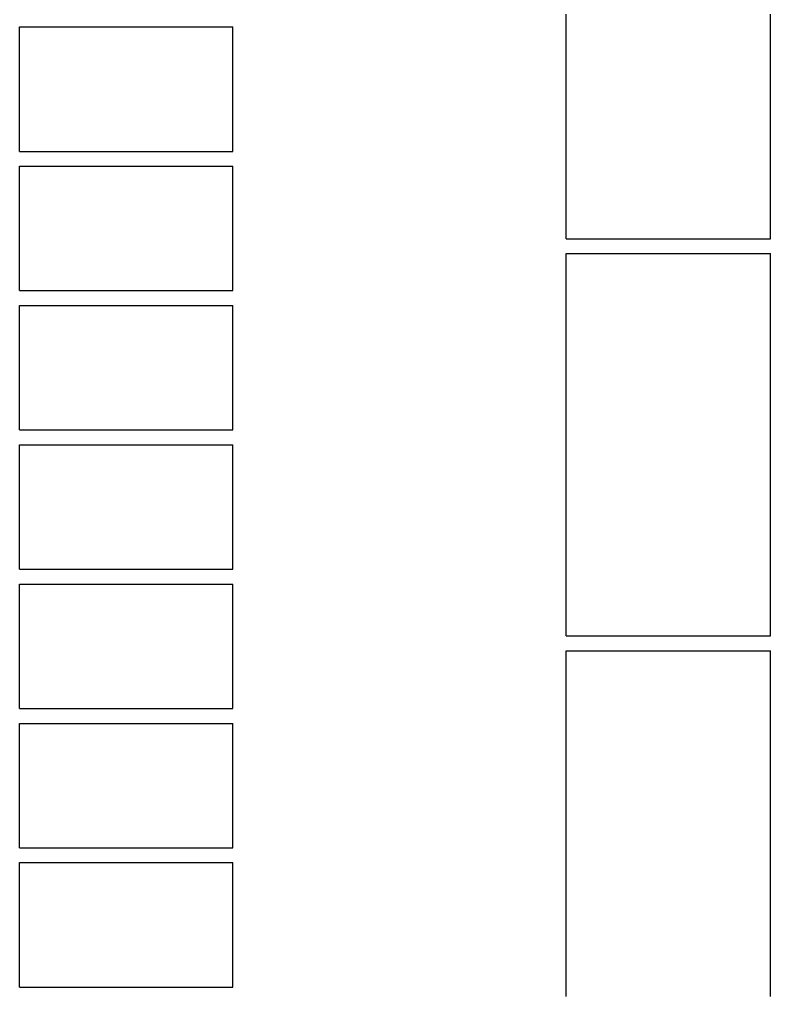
# Model space of a CAD drawing. Header units: metres. Extents: x -45 to 241, y 0 to 388.
# Drawn here: x -45.33 to -19.96, y 134.9 to 167.8 of the extents above; entities that cross this region are included whole.
import ezdxf

# ---------------------------------------------------------------- set-up
doc = ezdxf.new("R2010")
doc.units = ezdxf.units.M

msp = doc.modelspace()

# ---------------------------------------------------------------- linework, layer by layer
for points in [[(-26.868, 160.4), (-26.868, 160.605), (-26.868, 160.81), (-26.868, 161.014), (-26.868, 161.219), (-26.868, 161.424), (-26.868, 161.629), (-26.868, 161.833), (-26.868, 162.038), (-26.868, 162.243), (-26.868, 162.448), (-26.868, 162.652), (-26.868, 162.857), (-26.868, 163.062), (-26.868, 163.267), (-26.868, 163.471), (-26.868, 163.676), (-26.868, 163.881), (-26.868, 164.086), (-26.868, 164.29), (-26.868, 164.495), (-26.868, 164.7), (-26.868, 164.905), (-26.868, 165.11), (-26.868, 165.314), (-26.868, 165.519), (-26.868, 165.724), (-26.868, 165.929), (-26.868, 166.133), (-26.868, 166.338), (-26.868, 166.543), (-26.868, 166.748), (-26.868, 166.952), (-26.868, 167.157), (-26.868, 167.362), (-26.868, 167.567), (-26.868, 167.771), (-26.868, 167.976)], [(-19.964, 160.4), (-19.964, 160.605), (-19.964, 160.81), (-19.964, 161.014), (-19.964, 161.219), (-19.964, 161.424), (-19.964, 161.629), (-19.964, 161.833), (-19.964, 162.038), (-19.964, 162.243), (-19.964, 162.448), (-19.964, 162.652), (-19.964, 162.857), (-19.964, 163.062), (-19.964, 163.267), (-19.964, 163.471), (-19.964, 163.676), (-19.964, 163.881), (-19.964, 164.086), (-19.964, 164.29), (-19.964, 164.495), (-19.964, 164.7), (-19.964, 164.905), (-19.964, 165.11), (-19.964, 165.314), (-19.964, 165.519), (-19.964, 165.724), (-19.964, 165.929), (-19.964, 166.133), (-19.964, 166.338), (-19.964, 166.543), (-19.964, 166.748), (-19.964, 166.952), (-19.964, 167.157), (-19.964, 167.362), (-19.964, 167.567), (-19.964, 167.771), (-19.964, 167.976)], [(-45.325, 163.35), (-45.325, 163.417), (-45.325, 163.483), (-45.325, 163.55), (-45.325, 163.617), (-45.325, 163.683), (-45.325, 163.75), (-45.325, 163.817), (-45.325, 163.883), (-45.325, 163.95), (-45.325, 164.017), (-45.325, 164.083), (-45.325, 164.15), (-45.325, 164.217), (-45.325, 164.283), (-45.325, 164.35), (-45.325, 164.417), (-45.325, 164.483), (-45.325, 164.55), (-45.325, 164.617), (-45.325, 164.683), (-45.325, 164.75), (-45.325, 164.817), (-45.325, 164.883), (-45.325, 164.95), (-45.325, 165.017), (-45.325, 165.083), (-45.325, 165.15), (-45.325, 165.217), (-45.325, 165.283), (-45.325, 165.35), (-45.325, 165.417), (-45.325, 165.483), (-45.325, 165.55), (-45.325, 165.617), (-45.325, 165.683), (-45.325, 165.75), (-45.325, 165.817), (-45.325, 165.883), (-45.325, 165.95), (-45.325, 166.017), (-45.325, 166.083), (-45.325, 166.15), (-45.325, 166.217), (-45.325, 166.283), (-45.325, 166.35), (-45.325, 166.417), (-45.325, 166.483), (-45.325, 166.55), (-45.325, 166.617), (-45.325, 166.683), (-45.325, 166.75), (-45.325, 166.817), (-45.325, 166.883), (-45.325, 166.95), (-45.325, 167.017), (-45.325, 167.083), (-45.325, 167.15), (-45.325, 167.217), (-45.325, 167.283), (-45.325, 167.35), (-45.325, 167.417), (-45.325, 167.483), (-45.325, 167.55)], [(-45.325, 167.55), (-45.211, 167.55), (-45.096, 167.55), (-44.982, 167.55), (-44.868, 167.55), (-44.753, 167.55), (-44.639, 167.55), (-44.525, 167.55), (-44.411, 167.55), (-44.296, 167.55), (-44.182, 167.55), (-44.068, 167.55), (-43.953, 167.55), (-43.839, 167.55), (-43.725, 167.55), (-43.61, 167.55), (-43.496, 167.55), (-43.382, 167.55), (-43.267, 167.55), (-43.153, 167.55), (-43.039, 167.55), (-42.924, 167.55), (-42.81, 167.55), (-42.696, 167.55), (-42.581, 167.55), (-42.467, 167.55), (-42.353, 167.55), (-42.238, 167.55), (-42.124, 167.55), (-42.01, 167.55), (-41.895, 167.55), (-41.781, 167.55), (-41.667, 167.55), (-41.552, 167.55), (-41.438, 167.55), (-41.324, 167.55), (-41.209, 167.55), (-41.095, 167.55), (-40.981, 167.55), (-40.866, 167.55), (-40.752, 167.55), (-40.638, 167.55), (-40.523, 167.55), (-40.409, 167.55), (-40.295, 167.55), (-40.18, 167.55), (-40.066, 167.55), (-39.952, 167.55), (-39.838, 167.55), (-39.723, 167.55), (-39.609, 167.55), (-39.495, 167.55), (-39.38, 167.55), (-39.266, 167.55), (-39.152, 167.55), (-39.037, 167.55), (-38.923, 167.55), (-38.809, 167.55), (-38.694, 167.55), (-38.58, 167.55), (-38.466, 167.55), (-38.351, 167.55), (-38.237, 167.55), (-38.123, 167.55)], [(-38.123, 163.35), (-38.123, 163.417), (-38.123, 163.483), (-38.123, 163.55), (-38.123, 163.617), (-38.123, 163.683), (-38.123, 163.75), (-38.123, 163.817), (-38.123, 163.883), (-38.123, 163.95), (-38.123, 164.017), (-38.123, 164.083), (-38.123, 164.15), (-38.123, 164.217), (-38.123, 164.283), (-38.123, 164.35), (-38.123, 164.417), (-38.123, 164.483), (-38.123, 164.55), (-38.123, 164.617), (-38.123, 164.683), (-38.123, 164.75), (-38.123, 164.817), (-38.123, 164.883), (-38.123, 164.95), (-38.123, 165.017), (-38.123, 165.083), (-38.123, 165.15), (-38.123, 165.217), (-38.123, 165.283), (-38.123, 165.35), (-38.123, 165.417), (-38.123, 165.483), (-38.123, 165.55), (-38.123, 165.617), (-38.123, 165.683), (-38.123, 165.75), (-38.123, 165.817), (-38.123, 165.883), (-38.123, 165.95), (-38.123, 166.017), (-38.123, 166.083), (-38.123, 166.15), (-38.123, 166.217), (-38.123, 166.283), (-38.123, 166.35), (-38.123, 166.417), (-38.123, 166.483), (-38.123, 166.55), (-38.123, 166.617), (-38.123, 166.683), (-38.123, 166.75), (-38.123, 166.817), (-38.123, 166.883), (-38.123, 166.95), (-38.123, 167.017), (-38.123, 167.083), (-38.123, 167.15), (-38.123, 167.217), (-38.123, 167.283), (-38.123, 167.35), (-38.123, 167.417), (-38.123, 167.483), (-38.123, 167.55)], [(-45.325, 163.35), (-45.211, 163.35), (-45.096, 163.35), (-44.982, 163.35), (-44.868, 163.35), (-44.753, 163.35), (-44.639, 163.35), (-44.525, 163.35), (-44.411, 163.35), (-44.296, 163.35), (-44.182, 163.35), (-44.068, 163.35), (-43.953, 163.35), (-43.839, 163.35), (-43.725, 163.35), (-43.61, 163.35), (-43.496, 163.35), (-43.382, 163.35), (-43.267, 163.35), (-43.153, 163.35), (-43.039, 163.35), (-42.924, 163.35), (-42.81, 163.35), (-42.696, 163.35), (-42.581, 163.35), (-42.467, 163.35), (-42.353, 163.35), (-42.238, 163.35), (-42.124, 163.35), (-42.01, 163.35), (-41.895, 163.35), (-41.781, 163.35), (-41.667, 163.35), (-41.552, 163.35), (-41.438, 163.35), (-41.324, 163.35), (-41.209, 163.35), (-41.095, 163.35), (-40.981, 163.35), (-40.866, 163.35), (-40.752, 163.35), (-40.638, 163.35), (-40.523, 163.35), (-40.409, 163.35), (-40.295, 163.35), (-40.18, 163.35), (-40.066, 163.35), (-39.952, 163.35), (-39.838, 163.35), (-39.723, 163.35), (-39.609, 163.35), (-39.495, 163.35), (-39.38, 163.35), (-39.266, 163.35), (-39.152, 163.35), (-39.037, 163.35), (-38.923, 163.35), (-38.809, 163.35), (-38.694, 163.35), (-38.58, 163.35), (-38.466, 163.35), (-38.351, 163.35), (-38.237, 163.35), (-38.123, 163.35)], [(-45.325, 158.65), (-45.325, 158.717), (-45.325, 158.783), (-45.325, 158.85), (-45.325, 158.917), (-45.325, 158.983), (-45.325, 159.05), (-45.325, 159.117), (-45.325, 159.183), (-45.325, 159.25), (-45.325, 159.317), (-45.325, 159.383), (-45.325, 159.45), (-45.325, 159.517), (-45.325, 159.583), (-45.325, 159.65), (-45.325, 159.717), (-45.325, 159.783), (-45.325, 159.85), (-45.325, 159.917), (-45.325, 159.983), (-45.325, 160.05), (-45.325, 160.117), (-45.325, 160.183), (-45.325, 160.25), (-45.325, 160.317), (-45.325, 160.383), (-45.325, 160.45), (-45.325, 160.517), (-45.325, 160.583), (-45.325, 160.65), (-45.325, 160.717), (-45.325, 160.783), (-45.325, 160.85), (-45.325, 160.917), (-45.325, 160.983), (-45.325, 161.05), (-45.325, 161.117), (-45.325, 161.183), (-45.325, 161.25), (-45.325, 161.317), (-45.325, 161.383), (-45.325, 161.45), (-45.325, 161.517), (-45.325, 161.583), (-45.325, 161.65), (-45.325, 161.717), (-45.325, 161.783), (-45.325, 161.85), (-45.325, 161.917), (-45.325, 161.983), (-45.325, 162.05), (-45.325, 162.117), (-45.325, 162.183), (-45.325, 162.25), (-45.325, 162.317), (-45.325, 162.383), (-45.325, 162.45), (-45.325, 162.517), (-45.325, 162.583), (-45.325, 162.65), (-45.325, 162.717), (-45.325, 162.783), (-45.325, 162.85)], [(-45.325, 162.85), (-45.211, 162.85), (-45.096, 162.85), (-44.982, 162.85), (-44.868, 162.85), (-44.753, 162.85), (-44.639, 162.85), (-44.525, 162.85), (-44.411, 162.85), (-44.296, 162.85), (-44.182, 162.85), (-44.068, 162.85), (-43.953, 162.85), (-43.839, 162.85), (-43.725, 162.85), (-43.61, 162.85), (-43.496, 162.85), (-43.382, 162.85), (-43.267, 162.85), (-43.153, 162.85), (-43.039, 162.85), (-42.924, 162.85), (-42.81, 162.85), (-42.696, 162.85), (-42.581, 162.85), (-42.467, 162.85), (-42.353, 162.85), (-42.238, 162.85), (-42.124, 162.85), (-42.01, 162.85), (-41.895, 162.85), (-41.781, 162.85), (-41.667, 162.85), (-41.552, 162.85), (-41.438, 162.85), (-41.324, 162.85), (-41.209, 162.85), (-41.095, 162.85), (-40.981, 162.85), (-40.866, 162.85), (-40.752, 162.85), (-40.638, 162.85), (-40.523, 162.85), (-40.409, 162.85), (-40.295, 162.85), (-40.18, 162.85), (-40.066, 162.85), (-39.952, 162.85), (-39.838, 162.85), (-39.723, 162.85), (-39.609, 162.85), (-39.495, 162.85), (-39.38, 162.85), (-39.266, 162.85), (-39.152, 162.85), (-39.037, 162.85), (-38.923, 162.85), (-38.809, 162.85), (-38.694, 162.85), (-38.58, 162.85), (-38.466, 162.85), (-38.351, 162.85), (-38.237, 162.85), (-38.123, 162.85)], [(-38.123, 158.65), (-38.123, 158.717), (-38.123, 158.783), (-38.123, 158.85), (-38.123, 158.917), (-38.123, 158.983), (-38.123, 159.05), (-38.123, 159.117), (-38.123, 159.183), (-38.123, 159.25), (-38.123, 159.317), (-38.123, 159.383), (-38.123, 159.45), (-38.123, 159.517), (-38.123, 159.583), (-38.123, 159.65), (-38.123, 159.717), (-38.123, 159.783), (-38.123, 159.85), (-38.123, 159.917), (-38.123, 159.983), (-38.123, 160.05), (-38.123, 160.117), (-38.123, 160.183), (-38.123, 160.25), (-38.123, 160.317), (-38.123, 160.383), (-38.123, 160.45), (-38.123, 160.517), (-38.123, 160.583), (-38.123, 160.65), (-38.123, 160.717), (-38.123, 160.783), (-38.123, 160.85), (-38.123, 160.917), (-38.123, 160.983), (-38.123, 161.05), (-38.123, 161.117), (-38.123, 161.183), (-38.123, 161.25), (-38.123, 161.317), (-38.123, 161.383), (-38.123, 161.45), (-38.123, 161.517), (-38.123, 161.583), (-38.123, 161.65), (-38.123, 161.717), (-38.123, 161.783), (-38.123, 161.85), (-38.123, 161.917), (-38.123, 161.983), (-38.123, 162.05), (-38.123, 162.117), (-38.123, 162.183), (-38.123, 162.25), (-38.123, 162.317), (-38.123, 162.383), (-38.123, 162.45), (-38.123, 162.517), (-38.123, 162.583), (-38.123, 162.65), (-38.123, 162.717), (-38.123, 162.783), (-38.123, 162.85)], [(-26.868, 160.4), (-26.758, 160.4), (-26.649, 160.4), (-26.539, 160.4), (-26.429, 160.4), (-26.32, 160.4), (-26.21, 160.4), (-26.101, 160.4), (-25.991, 160.4), (-25.881, 160.4), (-25.772, 160.4), (-25.662, 160.4), (-25.553, 160.4), (-25.443, 160.4), (-25.333, 160.4), (-25.224, 160.4), (-25.114, 160.4), (-25.005, 160.4), (-24.895, 160.4), (-24.786, 160.4), (-24.676, 160.4), (-24.566, 160.4), (-24.457, 160.4), (-24.347, 160.4), (-24.238, 160.4), (-24.128, 160.4), (-24.018, 160.4), (-23.909, 160.4), (-23.799, 160.4), (-23.69, 160.4), (-23.58, 160.4), (-23.47, 160.4), (-23.361, 160.4), (-23.251, 160.4), (-23.142, 160.4), (-23.032, 160.4), (-22.923, 160.4), (-22.813, 160.4), (-22.703, 160.4), (-22.594, 160.4), (-22.484, 160.4), (-22.375, 160.4), (-22.265, 160.4), (-22.155, 160.4), (-22.046, 160.4), (-21.936, 160.4), (-21.827, 160.4), (-21.717, 160.4), (-21.607, 160.4), (-21.498, 160.4), (-21.388, 160.4), (-21.279, 160.4), (-21.169, 160.4), (-21.06, 160.4), (-20.95, 160.4), (-20.84, 160.4), (-20.731, 160.4), (-20.621, 160.4), (-20.512, 160.4), (-20.402, 160.4), (-20.292, 160.4), (-20.183, 160.4), (-20.073, 160.4), (-19.964, 160.4)], [(-26.868, 147), (-26.868, 147.205), (-26.868, 147.41), (-26.868, 147.614), (-26.868, 147.819), (-26.868, 148.024), (-26.868, 148.229), (-26.868, 148.433), (-26.868, 148.638), (-26.868, 148.843), (-26.868, 149.048), (-26.868, 149.252), (-26.868, 149.457), (-26.868, 149.662), (-26.868, 149.867), (-26.868, 150.071), (-26.868, 150.276), (-26.868, 150.481), (-26.868, 150.686), (-26.868, 150.89), (-26.868, 151.095), (-26.868, 151.3), (-26.868, 151.505), (-26.868, 151.71), (-26.868, 151.914), (-26.868, 152.119), (-26.868, 152.324), (-26.868, 152.529), (-26.868, 152.733), (-26.868, 152.938), (-26.868, 153.143), (-26.868, 153.348), (-26.868, 153.552), (-26.868, 153.757), (-26.868, 153.962), (-26.868, 154.167), (-26.868, 154.371), (-26.868, 154.576), (-26.868, 154.781), (-26.868, 154.986), (-26.868, 155.19), (-26.868, 155.395), (-26.868, 155.6), (-26.868, 155.805), (-26.868, 156.01), (-26.868, 156.214), (-26.868, 156.419), (-26.868, 156.624), (-26.868, 156.829), (-26.868, 157.033), (-26.868, 157.238), (-26.868, 157.443), (-26.868, 157.648), (-26.868, 157.852), (-26.868, 158.057), (-26.868, 158.262), (-26.868, 158.467), (-26.868, 158.671), (-26.868, 158.876), (-26.868, 159.081), (-26.868, 159.286), (-26.868, 159.49), (-26.868, 159.695), (-26.868, 159.9)], [(-26.868, 159.9), (-26.758, 159.9), (-26.649, 159.9), (-26.539, 159.9), (-26.429, 159.9), (-26.32, 159.9), (-26.21, 159.9), (-26.101, 159.9), (-25.991, 159.9), (-25.881, 159.9), (-25.772, 159.9), (-25.662, 159.9), (-25.553, 159.9), (-25.443, 159.9), (-25.333, 159.9), (-25.224, 159.9), (-25.114, 159.9), (-25.005, 159.9), (-24.895, 159.9), (-24.786, 159.9), (-24.676, 159.9), (-24.566, 159.9), (-24.457, 159.9), (-24.347, 159.9), (-24.238, 159.9), (-24.128, 159.9), (-24.018, 159.9), (-23.909, 159.9), (-23.799, 159.9), (-23.69, 159.9), (-23.58, 159.9), (-23.47, 159.9), (-23.361, 159.9), (-23.251, 159.9), (-23.142, 159.9), (-23.032, 159.9), (-22.923, 159.9), (-22.813, 159.9), (-22.703, 159.9), (-22.594, 159.9), (-22.484, 159.9), (-22.375, 159.9), (-22.265, 159.9), (-22.155, 159.9), (-22.046, 159.9), (-21.936, 159.9), (-21.827, 159.9), (-21.717, 159.9), (-21.607, 159.9), (-21.498, 159.9), (-21.388, 159.9), (-21.279, 159.9), (-21.169, 159.9), (-21.06, 159.9), (-20.95, 159.9), (-20.84, 159.9), (-20.731, 159.9), (-20.621, 159.9), (-20.512, 159.9), (-20.402, 159.9), (-20.292, 159.9), (-20.183, 159.9), (-20.073, 159.9), (-19.964, 159.9)], [(-19.964, 147), (-19.964, 147.205), (-19.964, 147.41), (-19.964, 147.614), (-19.964, 147.819), (-19.964, 148.024), (-19.964, 148.229), (-19.964, 148.433), (-19.964, 148.638), (-19.964, 148.843), (-19.964, 149.048), (-19.964, 149.252), (-19.964, 149.457), (-19.964, 149.662), (-19.964, 149.867), (-19.964, 150.071), (-19.964, 150.276), (-19.964, 150.481), (-19.964, 150.686), (-19.964, 150.89), (-19.964, 151.095), (-19.964, 151.3), (-19.964, 151.505), (-19.964, 151.71), (-19.964, 151.914), (-19.964, 152.119), (-19.964, 152.324), (-19.964, 152.529), (-19.964, 152.733), (-19.964, 152.938), (-19.964, 153.143), (-19.964, 153.348), (-19.964, 153.552), (-19.964, 153.757), (-19.964, 153.962), (-19.964, 154.167), (-19.964, 154.371), (-19.964, 154.576), (-19.964, 154.781), (-19.964, 154.986), (-19.964, 155.19), (-19.964, 155.395), (-19.964, 155.6), (-19.964, 155.805), (-19.964, 156.01), (-19.964, 156.214), (-19.964, 156.419), (-19.964, 156.624), (-19.964, 156.829), (-19.964, 157.033), (-19.964, 157.238), (-19.964, 157.443), (-19.964, 157.648), (-19.964, 157.852), (-19.964, 158.057), (-19.964, 158.262), (-19.964, 158.467), (-19.964, 158.671), (-19.964, 158.876), (-19.964, 159.081), (-19.964, 159.286), (-19.964, 159.49), (-19.964, 159.695), (-19.964, 159.9)], [(-45.325, 158.65), (-45.211, 158.65), (-45.096, 158.65), (-44.982, 158.65), (-44.868, 158.65), (-44.753, 158.65), (-44.639, 158.65), (-44.525, 158.65), (-44.411, 158.65), (-44.296, 158.65), (-44.182, 158.65), (-44.068, 158.65), (-43.953, 158.65), (-43.839, 158.65), (-43.725, 158.65), (-43.61, 158.65), (-43.496, 158.65), (-43.382, 158.65), (-43.267, 158.65), (-43.153, 158.65), (-43.039, 158.65), (-42.924, 158.65), (-42.81, 158.65), (-42.696, 158.65), (-42.581, 158.65), (-42.467, 158.65), (-42.353, 158.65), (-42.238, 158.65), (-42.124, 158.65), (-42.01, 158.65), (-41.895, 158.65), (-41.781, 158.65), (-41.667, 158.65), (-41.552, 158.65), (-41.438, 158.65), (-41.324, 158.65), (-41.209, 158.65), (-41.095, 158.65), (-40.981, 158.65), (-40.866, 158.65), (-40.752, 158.65), (-40.638, 158.65), (-40.523, 158.65), (-40.409, 158.65), (-40.295, 158.65), (-40.18, 158.65), (-40.066, 158.65), (-39.952, 158.65), (-39.838, 158.65), (-39.723, 158.65), (-39.609, 158.65), (-39.495, 158.65), (-39.38, 158.65), (-39.266, 158.65), (-39.152, 158.65), (-39.037, 158.65), (-38.923, 158.65), (-38.809, 158.65), (-38.694, 158.65), (-38.58, 158.65), (-38.466, 158.65), (-38.351, 158.65), (-38.237, 158.65), (-38.123, 158.65)], [(-45.325, 153.95), (-45.325, 154.017), (-45.325, 154.083), (-45.325, 154.15), (-45.325, 154.217), (-45.325, 154.283), (-45.325, 154.35), (-45.325, 154.417), (-45.325, 154.483), (-45.325, 154.55), (-45.325, 154.617), (-45.325, 154.683), (-45.325, 154.75), (-45.325, 154.817), (-45.325, 154.883), (-45.325, 154.95), (-45.325, 155.017), (-45.325, 155.083), (-45.325, 155.15), (-45.325, 155.217), (-45.325, 155.283), (-45.325, 155.35), (-45.325, 155.417), (-45.325, 155.483), (-45.325, 155.55), (-45.325, 155.617), (-45.325, 155.683), (-45.325, 155.75), (-45.325, 155.817), (-45.325, 155.883), (-45.325, 155.95), (-45.325, 156.017), (-45.325, 156.083), (-45.325, 156.15), (-45.325, 156.217), (-45.325, 156.283), (-45.325, 156.35), (-45.325, 156.417), (-45.325, 156.483), (-45.325, 156.55), (-45.325, 156.617), (-45.325, 156.683), (-45.325, 156.75), (-45.325, 156.817), (-45.325, 156.883), (-45.325, 156.95), (-45.325, 157.017), (-45.325, 157.083), (-45.325, 157.15), (-45.325, 157.217), (-45.325, 157.283), (-45.325, 157.35), (-45.325, 157.417), (-45.325, 157.483), (-45.325, 157.55), (-45.325, 157.617), (-45.325, 157.683), (-45.325, 157.75), (-45.325, 157.817), (-45.325, 157.883), (-45.325, 157.95), (-45.325, 158.017), (-45.325, 158.083), (-45.325, 158.15)], [(-45.325, 158.15), (-45.211, 158.15), (-45.096, 158.15), (-44.982, 158.15), (-44.868, 158.15), (-44.753, 158.15), (-44.639, 158.15), (-44.525, 158.15), (-44.411, 158.15), (-44.296, 158.15), (-44.182, 158.15), (-44.068, 158.15), (-43.953, 158.15), (-43.839, 158.15), (-43.725, 158.15), (-43.61, 158.15), (-43.496, 158.15), (-43.382, 158.15), (-43.267, 158.15), (-43.153, 158.15), (-43.039, 158.15), (-42.924, 158.15), (-42.81, 158.15), (-42.696, 158.15), (-42.581, 158.15), (-42.467, 158.15), (-42.353, 158.15), (-42.238, 158.15), (-42.124, 158.15), (-42.01, 158.15), (-41.895, 158.15), (-41.781, 158.15), (-41.667, 158.15), (-41.552, 158.15), (-41.438, 158.15), (-41.324, 158.15), (-41.209, 158.15), (-41.095, 158.15), (-40.981, 158.15), (-40.866, 158.15), (-40.752, 158.15), (-40.638, 158.15), (-40.523, 158.15), (-40.409, 158.15), (-40.295, 158.15), (-40.18, 158.15), (-40.066, 158.15), (-39.952, 158.15), (-39.838, 158.15), (-39.723, 158.15), (-39.609, 158.15), (-39.495, 158.15), (-39.38, 158.15), (-39.266, 158.15), (-39.152, 158.15), (-39.037, 158.15), (-38.923, 158.15), (-38.809, 158.15), (-38.694, 158.15), (-38.58, 158.15), (-38.466, 158.15), (-38.351, 158.15), (-38.237, 158.15), (-38.123, 158.15)], [(-38.123, 153.95), (-38.123, 154.017), (-38.123, 154.083), (-38.123, 154.15), (-38.123, 154.217), (-38.123, 154.283), (-38.123, 154.35), (-38.123, 154.417), (-38.123, 154.483), (-38.123, 154.55), (-38.123, 154.617), (-38.123, 154.683), (-38.123, 154.75), (-38.123, 154.817), (-38.123, 154.883), (-38.123, 154.95), (-38.123, 155.017), (-38.123, 155.083), (-38.123, 155.15), (-38.123, 155.217), (-38.123, 155.283), (-38.123, 155.35), (-38.123, 155.417), (-38.123, 155.483), (-38.123, 155.55), (-38.123, 155.617), (-38.123, 155.683), (-38.123, 155.75), (-38.123, 155.817), (-38.123, 155.883), (-38.123, 155.95), (-38.123, 156.017), (-38.123, 156.083), (-38.123, 156.15), (-38.123, 156.217), (-38.123, 156.283), (-38.123, 156.35), (-38.123, 156.417), (-38.123, 156.483), (-38.123, 156.55), (-38.123, 156.617), (-38.123, 156.683), (-38.123, 156.75), (-38.123, 156.817), (-38.123, 156.883), (-38.123, 156.95), (-38.123, 157.017), (-38.123, 157.083), (-38.123, 157.15), (-38.123, 157.217), (-38.123, 157.283), (-38.123, 157.35), (-38.123, 157.417), (-38.123, 157.483), (-38.123, 157.55), (-38.123, 157.617), (-38.123, 157.683), (-38.123, 157.75), (-38.123, 157.817), (-38.123, 157.883), (-38.123, 157.95), (-38.123, 158.017), (-38.123, 158.083), (-38.123, 158.15)], [(-45.325, 153.95), (-45.211, 153.95), (-45.096, 153.95), (-44.982, 153.95), (-44.868, 153.95), (-44.753, 153.95), (-44.639, 153.95), (-44.525, 153.95), (-44.411, 153.95), (-44.296, 153.95), (-44.182, 153.95), (-44.068, 153.95), (-43.953, 153.95), (-43.839, 153.95), (-43.725, 153.95), (-43.61, 153.95), (-43.496, 153.95), (-43.382, 153.95), (-43.267, 153.95), (-43.153, 153.95), (-43.039, 153.95), (-42.924, 153.95), (-42.81, 153.95), (-42.696, 153.95), (-42.581, 153.95), (-42.467, 153.95), (-42.353, 153.95), (-42.238, 153.95), (-42.124, 153.95), (-42.01, 153.95), (-41.895, 153.95), (-41.781, 153.95), (-41.667, 153.95), (-41.552, 153.95), (-41.438, 153.95), (-41.324, 153.95), (-41.209, 153.95), (-41.095, 153.95), (-40.981, 153.95), (-40.866, 153.95), (-40.752, 153.95), (-40.638, 153.95), (-40.523, 153.95), (-40.409, 153.95), (-40.295, 153.95), (-40.18, 153.95), (-40.066, 153.95), (-39.952, 153.95), (-39.838, 153.95), (-39.723, 153.95), (-39.609, 153.95), (-39.495, 153.95), (-39.38, 153.95), (-39.266, 153.95), (-39.152, 153.95), (-39.037, 153.95), (-38.923, 153.95), (-38.809, 153.95), (-38.694, 153.95), (-38.58, 153.95), (-38.466, 153.95), (-38.351, 153.95), (-38.237, 153.95), (-38.123, 153.95)], [(-45.325, 149.25), (-45.325, 149.317), (-45.325, 149.383), (-45.325, 149.45), (-45.325, 149.517), (-45.325, 149.583), (-45.325, 149.65), (-45.325, 149.717), (-45.325, 149.783), (-45.325, 149.85), (-45.325, 149.917), (-45.325, 149.983), (-45.325, 150.05), (-45.325, 150.117), (-45.325, 150.183), (-45.325, 150.25), (-45.325, 150.317), (-45.325, 150.383), (-45.325, 150.45), (-45.325, 150.517), (-45.325, 150.583), (-45.325, 150.65), (-45.325, 150.717), (-45.325, 150.783), (-45.325, 150.85), (-45.325, 150.917), (-45.325, 150.983), (-45.325, 151.05), (-45.325, 151.117), (-45.325, 151.183), (-45.325, 151.25), (-45.325, 151.317), (-45.325, 151.383), (-45.325, 151.45), (-45.325, 151.517), (-45.325, 151.583), (-45.325, 151.65), (-45.325, 151.717), (-45.325, 151.783), (-45.325, 151.85), (-45.325, 151.917), (-45.325, 151.983), (-45.325, 152.05), (-45.325, 152.117), (-45.325, 152.183), (-45.325, 152.25), (-45.325, 152.317), (-45.325, 152.383), (-45.325, 152.45), (-45.325, 152.517), (-45.325, 152.583), (-45.325, 152.65), (-45.325, 152.717), (-45.325, 152.783), (-45.325, 152.85), (-45.325, 152.917), (-45.325, 152.983), (-45.325, 153.05), (-45.325, 153.117), (-45.325, 153.183), (-45.325, 153.25), (-45.325, 153.317), (-45.325, 153.383), (-45.325, 153.45)], [(-45.325, 153.45), (-45.211, 153.45), (-45.096, 153.45), (-44.982, 153.45), (-44.868, 153.45), (-44.753, 153.45), (-44.639, 153.45), (-44.525, 153.45), (-44.411, 153.45), (-44.296, 153.45), (-44.182, 153.45), (-44.068, 153.45), (-43.953, 153.45), (-43.839, 153.45), (-43.725, 153.45), (-43.61, 153.45), (-43.496, 153.45), (-43.382, 153.45), (-43.267, 153.45), (-43.153, 153.45), (-43.039, 153.45), (-42.924, 153.45), (-42.81, 153.45), (-42.696, 153.45), (-42.581, 153.45), (-42.467, 153.45), (-42.353, 153.45), (-42.238, 153.45), (-42.124, 153.45), (-42.01, 153.45), (-41.895, 153.45), (-41.781, 153.45), (-41.667, 153.45), (-41.552, 153.45), (-41.438, 153.45), (-41.324, 153.45), (-41.209, 153.45), (-41.095, 153.45), (-40.981, 153.45), (-40.866, 153.45), (-40.752, 153.45), (-40.638, 153.45), (-40.523, 153.45), (-40.409, 153.45), (-40.295, 153.45), (-40.18, 153.45), (-40.066, 153.45), (-39.952, 153.45), (-39.838, 153.45), (-39.723, 153.45), (-39.609, 153.45), (-39.495, 153.45), (-39.38, 153.45), (-39.266, 153.45), (-39.152, 153.45), (-39.037, 153.45), (-38.923, 153.45), (-38.809, 153.45), (-38.694, 153.45), (-38.58, 153.45), (-38.466, 153.45), (-38.351, 153.45), (-38.237, 153.45), (-38.123, 153.45)], [(-38.123, 149.25), (-38.123, 149.317), (-38.123, 149.383), (-38.123, 149.45), (-38.123, 149.517), (-38.123, 149.583), (-38.123, 149.65), (-38.123, 149.717), (-38.123, 149.783), (-38.123, 149.85), (-38.123, 149.917), (-38.123, 149.983), (-38.123, 150.05), (-38.123, 150.117), (-38.123, 150.183), (-38.123, 150.25), (-38.123, 150.317), (-38.123, 150.383), (-38.123, 150.45), (-38.123, 150.517), (-38.123, 150.583), (-38.123, 150.65), (-38.123, 150.717), (-38.123, 150.783), (-38.123, 150.85), (-38.123, 150.917), (-38.123, 150.983), (-38.123, 151.05), (-38.123, 151.117), (-38.123, 151.183), (-38.123, 151.25), (-38.123, 151.317), (-38.123, 151.383), (-38.123, 151.45), (-38.123, 151.517), (-38.123, 151.583), (-38.123, 151.65), (-38.123, 151.717), (-38.123, 151.783), (-38.123, 151.85), (-38.123, 151.917), (-38.123, 151.983), (-38.123, 152.05), (-38.123, 152.117), (-38.123, 152.183), (-38.123, 152.25), (-38.123, 152.317), (-38.123, 152.383), (-38.123, 152.45), (-38.123, 152.517), (-38.123, 152.583), (-38.123, 152.65), (-38.123, 152.717), (-38.123, 152.783), (-38.123, 152.85), (-38.123, 152.917), (-38.123, 152.983), (-38.123, 153.05), (-38.123, 153.117), (-38.123, 153.183), (-38.123, 153.25), (-38.123, 153.317), (-38.123, 153.383), (-38.123, 153.45)], [(-45.325, 149.25), (-45.211, 149.25), (-45.096, 149.25), (-44.982, 149.25), (-44.868, 149.25), (-44.753, 149.25), (-44.639, 149.25), (-44.525, 149.25), (-44.411, 149.25), (-44.296, 149.25), (-44.182, 149.25), (-44.068, 149.25), (-43.953, 149.25), (-43.839, 149.25), (-43.725, 149.25), (-43.61, 149.25), (-43.496, 149.25), (-43.382, 149.25), (-43.267, 149.25), (-43.153, 149.25), (-43.039, 149.25), (-42.924, 149.25), (-42.81, 149.25), (-42.696, 149.25), (-42.581, 149.25), (-42.467, 149.25), (-42.353, 149.25), (-42.238, 149.25), (-42.124, 149.25), (-42.01, 149.25), (-41.895, 149.25), (-41.781, 149.25), (-41.667, 149.25), (-41.552, 149.25), (-41.438, 149.25), (-41.324, 149.25), (-41.209, 149.25), (-41.095, 149.25), (-40.981, 149.25), (-40.866, 149.25), (-40.752, 149.25), (-40.638, 149.25), (-40.523, 149.25), (-40.409, 149.25), (-40.295, 149.25), (-40.18, 149.25), (-40.066, 149.25), (-39.952, 149.25), (-39.838, 149.25), (-39.723, 149.25), (-39.609, 149.25), (-39.495, 149.25), (-39.38, 149.25), (-39.266, 149.25), (-39.152, 149.25), (-39.037, 149.25), (-38.923, 149.25), (-38.809, 149.25), (-38.694, 149.25), (-38.58, 149.25), (-38.466, 149.25), (-38.351, 149.25), (-38.237, 149.25), (-38.123, 149.25)], [(-45.325, 144.55), (-45.325, 144.617), (-45.325, 144.683), (-45.325, 144.75), (-45.325, 144.817), (-45.325, 144.883), (-45.325, 144.95), (-45.325, 145.017), (-45.325, 145.083), (-45.325, 145.15), (-45.325, 145.217), (-45.325, 145.283), (-45.325, 145.35), (-45.325, 145.417), (-45.325, 145.483), (-45.325, 145.55), (-45.325, 145.617), (-45.325, 145.683), (-45.325, 145.75), (-45.325, 145.817), (-45.325, 145.883), (-45.325, 145.95), (-45.325, 146.017), (-45.325, 146.083), (-45.325, 146.15), (-45.325, 146.217), (-45.325, 146.283), (-45.325, 146.35), (-45.325, 146.417), (-45.325, 146.483), (-45.325, 146.55), (-45.325, 146.617), (-45.325, 146.683), (-45.325, 146.75), (-45.325, 146.817), (-45.325, 146.883), (-45.325, 146.95), (-45.325, 147.017), (-45.325, 147.083), (-45.325, 147.15), (-45.325, 147.217), (-45.325, 147.283), (-45.325, 147.35), (-45.325, 147.417), (-45.325, 147.483), (-45.325, 147.55), (-45.325, 147.617), (-45.325, 147.683), (-45.325, 147.75), (-45.325, 147.817), (-45.325, 147.883), (-45.325, 147.95), (-45.325, 148.017), (-45.325, 148.083), (-45.325, 148.15), (-45.325, 148.217), (-45.325, 148.283), (-45.325, 148.35), (-45.325, 148.417), (-45.325, 148.483), (-45.325, 148.55), (-45.325, 148.617), (-45.325, 148.683), (-45.325, 148.75)], [(-45.325, 148.75), (-45.211, 148.75), (-45.096, 148.75), (-44.982, 148.75), (-44.868, 148.75), (-44.753, 148.75), (-44.639, 148.75), (-44.525, 148.75), (-44.411, 148.75), (-44.296, 148.75), (-44.182, 148.75), (-44.068, 148.75), (-43.953, 148.75), (-43.839, 148.75), (-43.725, 148.75), (-43.61, 148.75), (-43.496, 148.75), (-43.382, 148.75), (-43.267, 148.75), (-43.153, 148.75), (-43.039, 148.75), (-42.924, 148.75), (-42.81, 148.75), (-42.696, 148.75), (-42.581, 148.75), (-42.467, 148.75), (-42.353, 148.75), (-42.238, 148.75), (-42.124, 148.75), (-42.01, 148.75), (-41.895, 148.75), (-41.781, 148.75), (-41.667, 148.75), (-41.552, 148.75), (-41.438, 148.75), (-41.324, 148.75), (-41.209, 148.75), (-41.095, 148.75), (-40.981, 148.75), (-40.866, 148.75), (-40.752, 148.75), (-40.638, 148.75), (-40.523, 148.75), (-40.409, 148.75), (-40.295, 148.75), (-40.18, 148.75), (-40.066, 148.75), (-39.952, 148.75), (-39.838, 148.75), (-39.723, 148.75), (-39.609, 148.75), (-39.495, 148.75), (-39.38, 148.75), (-39.266, 148.75), (-39.152, 148.75), (-39.037, 148.75), (-38.923, 148.75), (-38.809, 148.75), (-38.694, 148.75), (-38.58, 148.75), (-38.466, 148.75), (-38.351, 148.75), (-38.237, 148.75), (-38.123, 148.75)], [(-38.123, 144.55), (-38.123, 144.617), (-38.123, 144.683), (-38.123, 144.75), (-38.123, 144.817), (-38.123, 144.883), (-38.123, 144.95), (-38.123, 145.017), (-38.123, 145.083), (-38.123, 145.15), (-38.123, 145.217), (-38.123, 145.283), (-38.123, 145.35), (-38.123, 145.417), (-38.123, 145.483), (-38.123, 145.55), (-38.123, 145.617), (-38.123, 145.683), (-38.123, 145.75), (-38.123, 145.817), (-38.123, 145.883), (-38.123, 145.95), (-38.123, 146.017), (-38.123, 146.083), (-38.123, 146.15), (-38.123, 146.217), (-38.123, 146.283), (-38.123, 146.35), (-38.123, 146.417), (-38.123, 146.483), (-38.123, 146.55), (-38.123, 146.617), (-38.123, 146.683), (-38.123, 146.75), (-38.123, 146.817), (-38.123, 146.883), (-38.123, 146.95), (-38.123, 147.017), (-38.123, 147.083), (-38.123, 147.15), (-38.123, 147.217), (-38.123, 147.283), (-38.123, 147.35), (-38.123, 147.417), (-38.123, 147.483), (-38.123, 147.55), (-38.123, 147.617), (-38.123, 147.683), (-38.123, 147.75), (-38.123, 147.817), (-38.123, 147.883), (-38.123, 147.95), (-38.123, 148.017), (-38.123, 148.083), (-38.123, 148.15), (-38.123, 148.217), (-38.123, 148.283), (-38.123, 148.35), (-38.123, 148.417), (-38.123, 148.483), (-38.123, 148.55), (-38.123, 148.617), (-38.123, 148.683), (-38.123, 148.75)], [(-26.868, 147), (-26.758, 147), (-26.649, 147), (-26.539, 147), (-26.429, 147), (-26.32, 147), (-26.21, 147), (-26.101, 147), (-25.991, 147), (-25.881, 147), (-25.772, 147), (-25.662, 147), (-25.553, 147), (-25.443, 147), (-25.333, 147), (-25.224, 147), (-25.114, 147), (-25.005, 147), (-24.895, 147), (-24.786, 147), (-24.676, 147), (-24.566, 147), (-24.457, 147), (-24.347, 147), (-24.238, 147), (-24.128, 147), (-24.018, 147), (-23.909, 147), (-23.799, 147), (-23.69, 147), (-23.58, 147), (-23.47, 147), (-23.361, 147), (-23.251, 147), (-23.142, 147), (-23.032, 147), (-22.923, 147), (-22.813, 147), (-22.703, 147), (-22.594, 147), (-22.484, 147), (-22.375, 147), (-22.265, 147), (-22.155, 147), (-22.046, 147), (-21.936, 147), (-21.827, 147), (-21.717, 147), (-21.607, 147), (-21.498, 147), (-21.388, 147), (-21.279, 147), (-21.169, 147), (-21.06, 147), (-20.95, 147), (-20.84, 147), (-20.731, 147), (-20.621, 147), (-20.512, 147), (-20.402, 147), (-20.292, 147), (-20.183, 147), (-20.073, 147), (-19.964, 147)], [(-26.868, 134.829), (-26.868, 135.033), (-26.868, 135.238), (-26.868, 135.443), (-26.868, 135.648), (-26.868, 135.852), (-26.868, 136.057), (-26.868, 136.262), (-26.868, 136.467), (-26.868, 136.671), (-26.868, 136.876), (-26.868, 137.081), (-26.868, 137.286), (-26.868, 137.49), (-26.868, 137.695), (-26.868, 137.9), (-26.868, 138.105), (-26.868, 138.31), (-26.868, 138.514), (-26.868, 138.719), (-26.868, 138.924), (-26.868, 139.129), (-26.868, 139.333), (-26.868, 139.538), (-26.868, 139.743), (-26.868, 139.948), (-26.868, 140.152), (-26.868, 140.357), (-26.868, 140.562), (-26.868, 140.767), (-26.868, 140.971), (-26.868, 141.176), (-26.868, 141.381), (-26.868, 141.586), (-26.868, 141.79), (-26.868, 141.995), (-26.868, 142.2), (-26.868, 142.405), (-26.868, 142.61), (-26.868, 142.814), (-26.868, 143.019), (-26.868, 143.224), (-26.868, 143.429), (-26.868, 143.633), (-26.868, 143.838), (-26.868, 144.043), (-26.868, 144.248), (-26.868, 144.452), (-26.868, 144.657), (-26.868, 144.862), (-26.868, 145.067), (-26.868, 145.271), (-26.868, 145.476), (-26.868, 145.681), (-26.868, 145.886), (-26.868, 146.09), (-26.868, 146.295), (-26.868, 146.5)], [(-26.868, 146.5), (-26.758, 146.5), (-26.649, 146.5), (-26.539, 146.5), (-26.429, 146.5), (-26.32, 146.5), (-26.21, 146.5), (-26.101, 146.5), (-25.991, 146.5), (-25.881, 146.5), (-25.772, 146.5), (-25.662, 146.5), (-25.553, 146.5), (-25.443, 146.5), (-25.333, 146.5), (-25.224, 146.5), (-25.114, 146.5), (-25.005, 146.5), (-24.895, 146.5), (-24.786, 146.5), (-24.676, 146.5), (-24.566, 146.5), (-24.457, 146.5), (-24.347, 146.5), (-24.238, 146.5), (-24.128, 146.5), (-24.018, 146.5), (-23.909, 146.5), (-23.799, 146.5), (-23.69, 146.5), (-23.58, 146.5), (-23.47, 146.5), (-23.361, 146.5), (-23.251, 146.5), (-23.142, 146.5), (-23.032, 146.5), (-22.923, 146.5), (-22.813, 146.5), (-22.703, 146.5), (-22.594, 146.5), (-22.484, 146.5), (-22.375, 146.5), (-22.265, 146.5), (-22.155, 146.5), (-22.046, 146.5), (-21.936, 146.5), (-21.827, 146.5), (-21.717, 146.5), (-21.607, 146.5), (-21.498, 146.5), (-21.388, 146.5), (-21.279, 146.5), (-21.169, 146.5), (-21.06, 146.5), (-20.95, 146.5), (-20.84, 146.5), (-20.731, 146.5), (-20.621, 146.5), (-20.512, 146.5), (-20.402, 146.5), (-20.292, 146.5), (-20.183, 146.5), (-20.073, 146.5), (-19.964, 146.5)], [(-19.964, 134.829), (-19.964, 135.033), (-19.964, 135.238), (-19.964, 135.443), (-19.964, 135.648), (-19.964, 135.852), (-19.964, 136.057), (-19.964, 136.262), (-19.964, 136.467), (-19.964, 136.671), (-19.964, 136.876), (-19.964, 137.081), (-19.964, 137.286), (-19.964, 137.49), (-19.964, 137.695), (-19.964, 137.9), (-19.964, 138.105), (-19.964, 138.31), (-19.964, 138.514), (-19.964, 138.719), (-19.964, 138.924), (-19.964, 139.129), (-19.964, 139.333), (-19.964, 139.538), (-19.964, 139.743), (-19.964, 139.948), (-19.964, 140.152), (-19.964, 140.357), (-19.964, 140.562), (-19.964, 140.767), (-19.964, 140.971), (-19.964, 141.176), (-19.964, 141.381), (-19.964, 141.586), (-19.964, 141.79), (-19.964, 141.995), (-19.964, 142.2), (-19.964, 142.405), (-19.964, 142.61), (-19.964, 142.814), (-19.964, 143.019), (-19.964, 143.224), (-19.964, 143.429), (-19.964, 143.633), (-19.964, 143.838), (-19.964, 144.043), (-19.964, 144.248), (-19.964, 144.452), (-19.964, 144.657), (-19.964, 144.862), (-19.964, 145.067), (-19.964, 145.271), (-19.964, 145.476), (-19.964, 145.681), (-19.964, 145.886), (-19.964, 146.09), (-19.964, 146.295), (-19.964, 146.5)], [(-45.325, 144.55), (-45.211, 144.55), (-45.096, 144.55), (-44.982, 144.55), (-44.868, 144.55), (-44.753, 144.55), (-44.639, 144.55), (-44.525, 144.55), (-44.411, 144.55), (-44.296, 144.55), (-44.182, 144.55), (-44.068, 144.55), (-43.953, 144.55), (-43.839, 144.55), (-43.725, 144.55), (-43.61, 144.55), (-43.496, 144.55), (-43.382, 144.55), (-43.267, 144.55), (-43.153, 144.55), (-43.039, 144.55), (-42.924, 144.55), (-42.81, 144.55), (-42.696, 144.55), (-42.581, 144.55), (-42.467, 144.55), (-42.353, 144.55), (-42.238, 144.55), (-42.124, 144.55), (-42.01, 144.55), (-41.895, 144.55), (-41.781, 144.55), (-41.667, 144.55), (-41.552, 144.55), (-41.438, 144.55), (-41.324, 144.55), (-41.209, 144.55), (-41.095, 144.55), (-40.981, 144.55), (-40.866, 144.55), (-40.752, 144.55), (-40.638, 144.55), (-40.523, 144.55), (-40.409, 144.55), (-40.295, 144.55), (-40.18, 144.55), (-40.066, 144.55), (-39.952, 144.55), (-39.838, 144.55), (-39.723, 144.55), (-39.609, 144.55), (-39.495, 144.55), (-39.38, 144.55), (-39.266, 144.55), (-39.152, 144.55), (-39.037, 144.55), (-38.923, 144.55), (-38.809, 144.55), (-38.694, 144.55), (-38.58, 144.55), (-38.466, 144.55), (-38.351, 144.55), (-38.237, 144.55), (-38.123, 144.55)], [(-45.325, 139.85), (-45.325, 139.917), (-45.325, 139.983), (-45.325, 140.05), (-45.325, 140.117), (-45.325, 140.183), (-45.325, 140.25), (-45.325, 140.317), (-45.325, 140.383), (-45.325, 140.45), (-45.325, 140.517), (-45.325, 140.583), (-45.325, 140.65), (-45.325, 140.717), (-45.325, 140.783), (-45.325, 140.85), (-45.325, 140.917), (-45.325, 140.983), (-45.325, 141.05), (-45.325, 141.117), (-45.325, 141.183), (-45.325, 141.25), (-45.325, 141.317), (-45.325, 141.383), (-45.325, 141.45), (-45.325, 141.517), (-45.325, 141.583), (-45.325, 141.65), (-45.325, 141.717), (-45.325, 141.783), (-45.325, 141.85), (-45.325, 141.917), (-45.325, 141.983), (-45.325, 142.05), (-45.325, 142.117), (-45.325, 142.183), (-45.325, 142.25), (-45.325, 142.317), (-45.325, 142.383), (-45.325, 142.45), (-45.325, 142.517), (-45.325, 142.583), (-45.325, 142.65), (-45.325, 142.717), (-45.325, 142.783), (-45.325, 142.85), (-45.325, 142.917), (-45.325, 142.983), (-45.325, 143.05), (-45.325, 143.117), (-45.325, 143.183), (-45.325, 143.25), (-45.325, 143.317), (-45.325, 143.383), (-45.325, 143.45), (-45.325, 143.517), (-45.325, 143.583), (-45.325, 143.65), (-45.325, 143.717), (-45.325, 143.783), (-45.325, 143.85), (-45.325, 143.917), (-45.325, 143.983), (-45.325, 144.05)], [(-45.325, 144.05), (-45.211, 144.05), (-45.096, 144.05), (-44.982, 144.05), (-44.868, 144.05), (-44.753, 144.05), (-44.639, 144.05), (-44.525, 144.05), (-44.411, 144.05), (-44.296, 144.05), (-44.182, 144.05), (-44.068, 144.05), (-43.953, 144.05), (-43.839, 144.05), (-43.725, 144.05), (-43.61, 144.05), (-43.496, 144.05), (-43.382, 144.05), (-43.267, 144.05), (-43.153, 144.05), (-43.039, 144.05), (-42.924, 144.05), (-42.81, 144.05), (-42.696, 144.05), (-42.581, 144.05), (-42.467, 144.05), (-42.353, 144.05), (-42.238, 144.05), (-42.124, 144.05), (-42.01, 144.05), (-41.895, 144.05), (-41.781, 144.05), (-41.667, 144.05), (-41.552, 144.05), (-41.438, 144.05), (-41.324, 144.05), (-41.209, 144.05), (-41.095, 144.05), (-40.981, 144.05), (-40.866, 144.05), (-40.752, 144.05), (-40.638, 144.05), (-40.523, 144.05), (-40.409, 144.05), (-40.295, 144.05), (-40.18, 144.05), (-40.066, 144.05), (-39.952, 144.05), (-39.838, 144.05), (-39.723, 144.05), (-39.609, 144.05), (-39.495, 144.05), (-39.38, 144.05), (-39.266, 144.05), (-39.152, 144.05), (-39.037, 144.05), (-38.923, 144.05), (-38.809, 144.05), (-38.694, 144.05), (-38.58, 144.05), (-38.466, 144.05), (-38.351, 144.05), (-38.237, 144.05), (-38.123, 144.05)], [(-38.123, 139.85), (-38.123, 139.917), (-38.123, 139.983), (-38.123, 140.05), (-38.123, 140.117), (-38.123, 140.183), (-38.123, 140.25), (-38.123, 140.317), (-38.123, 140.383), (-38.123, 140.45), (-38.123, 140.517), (-38.123, 140.583), (-38.123, 140.65), (-38.123, 140.717), (-38.123, 140.783), (-38.123, 140.85), (-38.123, 140.917), (-38.123, 140.983), (-38.123, 141.05), (-38.123, 141.117), (-38.123, 141.183), (-38.123, 141.25), (-38.123, 141.317), (-38.123, 141.383), (-38.123, 141.45), (-38.123, 141.517), (-38.123, 141.583), (-38.123, 141.65), (-38.123, 141.717), (-38.123, 141.783), (-38.123, 141.85), (-38.123, 141.917), (-38.123, 141.983), (-38.123, 142.05), (-38.123, 142.117), (-38.123, 142.183), (-38.123, 142.25), (-38.123, 142.317), (-38.123, 142.383), (-38.123, 142.45), (-38.123, 142.517), (-38.123, 142.583), (-38.123, 142.65), (-38.123, 142.717), (-38.123, 142.783), (-38.123, 142.85), (-38.123, 142.917), (-38.123, 142.983), (-38.123, 143.05), (-38.123, 143.117), (-38.123, 143.183), (-38.123, 143.25), (-38.123, 143.317), (-38.123, 143.383), (-38.123, 143.45), (-38.123, 143.517), (-38.123, 143.583), (-38.123, 143.65), (-38.123, 143.717), (-38.123, 143.783), (-38.123, 143.85), (-38.123, 143.917), (-38.123, 143.983), (-38.123, 144.05)], [(-45.325, 139.85), (-45.211, 139.85), (-45.096, 139.85), (-44.982, 139.85), (-44.868, 139.85), (-44.753, 139.85), (-44.639, 139.85), (-44.525, 139.85), (-44.411, 139.85), (-44.296, 139.85), (-44.182, 139.85), (-44.068, 139.85), (-43.953, 139.85), (-43.839, 139.85), (-43.725, 139.85), (-43.61, 139.85), (-43.496, 139.85), (-43.382, 139.85), (-43.267, 139.85), (-43.153, 139.85), (-43.039, 139.85), (-42.924, 139.85), (-42.81, 139.85), (-42.696, 139.85), (-42.581, 139.85), (-42.467, 139.85), (-42.353, 139.85), (-42.238, 139.85), (-42.124, 139.85), (-42.01, 139.85), (-41.895, 139.85), (-41.781, 139.85), (-41.667, 139.85), (-41.552, 139.85), (-41.438, 139.85), (-41.324, 139.85), (-41.209, 139.85), (-41.095, 139.85), (-40.981, 139.85), (-40.866, 139.85), (-40.752, 139.85), (-40.638, 139.85), (-40.523, 139.85), (-40.409, 139.85), (-40.295, 139.85), (-40.18, 139.85), (-40.066, 139.85), (-39.952, 139.85), (-39.838, 139.85), (-39.723, 139.85), (-39.609, 139.85), (-39.495, 139.85), (-39.38, 139.85), (-39.266, 139.85), (-39.152, 139.85), (-39.037, 139.85), (-38.923, 139.85), (-38.809, 139.85), (-38.694, 139.85), (-38.58, 139.85), (-38.466, 139.85), (-38.351, 139.85), (-38.237, 139.85), (-38.123, 139.85)], [(-45.325, 135.15), (-45.325, 135.217), (-45.325, 135.283), (-45.325, 135.35), (-45.325, 135.417), (-45.325, 135.483), (-45.325, 135.55), (-45.325, 135.617), (-45.325, 135.683), (-45.325, 135.75), (-45.325, 135.817), (-45.325, 135.883), (-45.325, 135.95), (-45.325, 136.017), (-45.325, 136.083), (-45.325, 136.15), (-45.325, 136.217), (-45.325, 136.283), (-45.325, 136.35), (-45.325, 136.417), (-45.325, 136.483), (-45.325, 136.55), (-45.325, 136.617), (-45.325, 136.683), (-45.325, 136.75), (-45.325, 136.817), (-45.325, 136.883), (-45.325, 136.95), (-45.325, 137.017), (-45.325, 137.083), (-45.325, 137.15), (-45.325, 137.217), (-45.325, 137.283), (-45.325, 137.35), (-45.325, 137.417), (-45.325, 137.483), (-45.325, 137.55), (-45.325, 137.617), (-45.325, 137.683), (-45.325, 137.75), (-45.325, 137.817), (-45.325, 137.883), (-45.325, 137.95), (-45.325, 138.017), (-45.325, 138.083), (-45.325, 138.15), (-45.325, 138.217), (-45.325, 138.283), (-45.325, 138.35), (-45.325, 138.417), (-45.325, 138.483), (-45.325, 138.55), (-45.325, 138.617), (-45.325, 138.683), (-45.325, 138.75), (-45.325, 138.817), (-45.325, 138.883), (-45.325, 138.95), (-45.325, 139.017), (-45.325, 139.083), (-45.325, 139.15), (-45.325, 139.217), (-45.325, 139.283), (-45.325, 139.35)], [(-45.325, 139.35), (-45.211, 139.35), (-45.096, 139.35), (-44.982, 139.35), (-44.868, 139.35), (-44.753, 139.35), (-44.639, 139.35), (-44.525, 139.35), (-44.411, 139.35), (-44.296, 139.35), (-44.182, 139.35), (-44.068, 139.35), (-43.953, 139.35), (-43.839, 139.35), (-43.725, 139.35), (-43.61, 139.35), (-43.496, 139.35), (-43.382, 139.35), (-43.267, 139.35), (-43.153, 139.35), (-43.039, 139.35), (-42.924, 139.35), (-42.81, 139.35), (-42.696, 139.35), (-42.581, 139.35), (-42.467, 139.35), (-42.353, 139.35), (-42.238, 139.35), (-42.124, 139.35), (-42.01, 139.35), (-41.895, 139.35), (-41.781, 139.35), (-41.667, 139.35), (-41.552, 139.35), (-41.438, 139.35), (-41.324, 139.35), (-41.209, 139.35), (-41.095, 139.35), (-40.981, 139.35), (-40.866, 139.35), (-40.752, 139.35), (-40.638, 139.35), (-40.523, 139.35), (-40.409, 139.35), (-40.295, 139.35), (-40.18, 139.35), (-40.066, 139.35), (-39.952, 139.35), (-39.838, 139.35), (-39.723, 139.35), (-39.609, 139.35), (-39.495, 139.35), (-39.38, 139.35), (-39.266, 139.35), (-39.152, 139.35), (-39.037, 139.35), (-38.923, 139.35), (-38.809, 139.35), (-38.694, 139.35), (-38.58, 139.35), (-38.466, 139.35), (-38.351, 139.35), (-38.237, 139.35), (-38.123, 139.35)], [(-38.123, 135.15), (-38.123, 135.217), (-38.123, 135.283), (-38.123, 135.35), (-38.123, 135.417), (-38.123, 135.483), (-38.123, 135.55), (-38.123, 135.617), (-38.123, 135.683), (-38.123, 135.75), (-38.123, 135.817), (-38.123, 135.883), (-38.123, 135.95), (-38.123, 136.017), (-38.123, 136.083), (-38.123, 136.15), (-38.123, 136.217), (-38.123, 136.283), (-38.123, 136.35), (-38.123, 136.417), (-38.123, 136.483), (-38.123, 136.55), (-38.123, 136.617), (-38.123, 136.683), (-38.123, 136.75), (-38.123, 136.817), (-38.123, 136.883), (-38.123, 136.95), (-38.123, 137.017), (-38.123, 137.083), (-38.123, 137.15), (-38.123, 137.217), (-38.123, 137.283), (-38.123, 137.35), (-38.123, 137.417), (-38.123, 137.483), (-38.123, 137.55), (-38.123, 137.617), (-38.123, 137.683), (-38.123, 137.75), (-38.123, 137.817), (-38.123, 137.883), (-38.123, 137.95), (-38.123, 138.017), (-38.123, 138.083), (-38.123, 138.15), (-38.123, 138.217), (-38.123, 138.283), (-38.123, 138.35), (-38.123, 138.417), (-38.123, 138.483), (-38.123, 138.55), (-38.123, 138.617), (-38.123, 138.683), (-38.123, 138.75), (-38.123, 138.817), (-38.123, 138.883), (-38.123, 138.95), (-38.123, 139.017), (-38.123, 139.083), (-38.123, 139.15), (-38.123, 139.217), (-38.123, 139.283), (-38.123, 139.35)], [(-45.325, 135.15), (-45.211, 135.15), (-45.096, 135.15), (-44.982, 135.15), (-44.868, 135.15), (-44.753, 135.15), (-44.639, 135.15), (-44.525, 135.15), (-44.411, 135.15), (-44.296, 135.15), (-44.182, 135.15), (-44.068, 135.15), (-43.953, 135.15), (-43.839, 135.15), (-43.725, 135.15), (-43.61, 135.15), (-43.496, 135.15), (-43.382, 135.15), (-43.267, 135.15), (-43.153, 135.15), (-43.039, 135.15), (-42.924, 135.15), (-42.81, 135.15), (-42.696, 135.15), (-42.581, 135.15), (-42.467, 135.15), (-42.353, 135.15), (-42.238, 135.15), (-42.124, 135.15), (-42.01, 135.15), (-41.895, 135.15), (-41.781, 135.15), (-41.667, 135.15), (-41.552, 135.15), (-41.438, 135.15), (-41.324, 135.15), (-41.209, 135.15), (-41.095, 135.15), (-40.981, 135.15), (-40.866, 135.15), (-40.752, 135.15), (-40.638, 135.15), (-40.523, 135.15), (-40.409, 135.15), (-40.295, 135.15), (-40.18, 135.15), (-40.066, 135.15), (-39.952, 135.15), (-39.838, 135.15), (-39.723, 135.15), (-39.609, 135.15), (-39.495, 135.15), (-39.38, 135.15), (-39.266, 135.15), (-39.152, 135.15), (-39.037, 135.15), (-38.923, 135.15), (-38.809, 135.15), (-38.694, 135.15), (-38.58, 135.15), (-38.466, 135.15), (-38.351, 135.15), (-38.237, 135.15), (-38.123, 135.15)]]:
    msp.add_lwpolyline(points)

doc.saveas('drawing.dxf')
